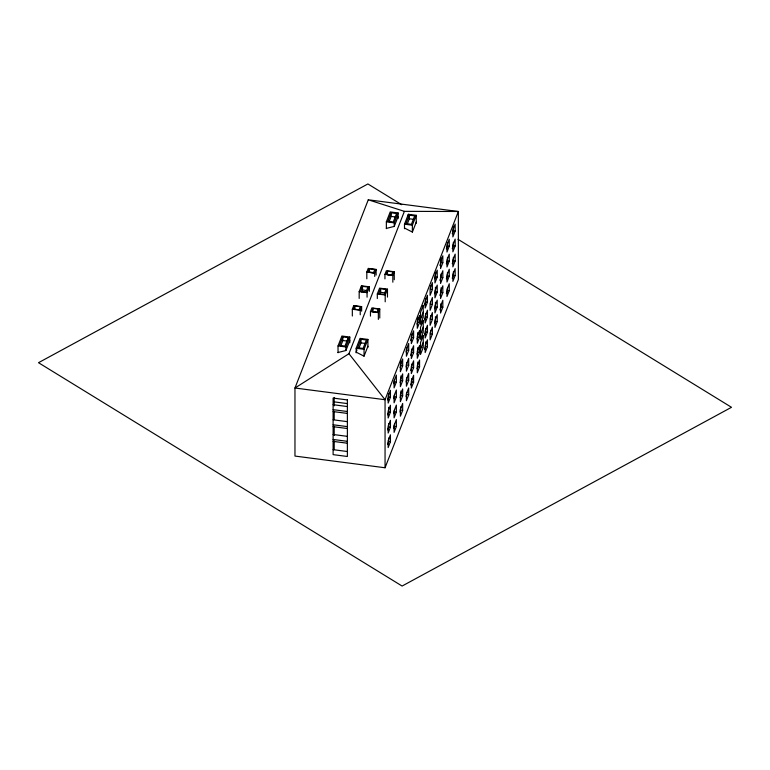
<?xml version="1.0" encoding="UTF-8"?>
<svg xmlns="http://www.w3.org/2000/svg" width="770" height="770" viewBox="0 0 770 770"><rect width="100%" height="100%" fill="white"/><g stroke="black" fill="none" stroke-linecap="round" stroke-linejoin="round"><path stroke-width="1.16" d="M368.272 199.796L294.968 388.022L294.968 456.071L385.058 467.765L458.362 279.529L458.362 211.49L368.272 199.796L404.385 211.355L458.362 211.49L385.058 399.717L385.058 467.765M338.03 352.747L338.03 345.932L341.89 336.028L349.782 337.048L349.782 342.727M352.333 316.027L352.333 309.213L353.738 305.584L361.631 306.614L361.631 311.157M359.176 298.433L359.176 291.628L361.457 285.786L369.35 286.806L369.35 291.349M366.818 278.817L366.818 272.003L368.233 268.383L376.116 269.404L376.116 275.083M386.357 228.642L386.357 221.827L390.217 211.923L398.109 212.953L398.109 218.632M342.852 336.904L339.551 345.374L344.96 346.077L348.252 337.606L342.852 336.904L342.852 340.523L340.792 345.817M354.883 306.008L353.68 309.107L359.08 309.81L360.283 306.71L354.883 306.008L354.883 309.627M362.535 286.363L360.591 291.358L365.991 292.061L367.935 287.066L362.535 286.363L362.535 289.982L361.756 291.984M369.369 268.807L368.166 271.906L373.565 272.609L374.778 269.51L369.369 268.807L369.369 272.426M391.179 212.809L387.887 221.269L393.287 221.972L396.589 213.502L391.179 212.809L391.179 216.418L389.119 221.712M345.923 350.36L345.923 346.952L349.782 337.048M360.225 314.776L360.225 310.233L361.631 306.614M367.069 297.191L367.069 292.648L369.35 286.806M374.711 276.44L374.711 273.032L376.116 269.404M394.25 226.255L394.25 222.857L398.109 212.953M349.782 340.61L345.923 350.514L338.03 352.506M398.109 216.514L394.25 226.409L386.357 228.401M348.945 353.709L385.058 399.717L294.968 388.022L348.945 353.709L404.385 211.355M356.154 352.824L356.154 348.281L360.014 338.377L367.906 339.406L367.906 347.357M370.457 316.104L370.457 311.561L371.872 307.942L379.764 308.963L379.764 318.048M377.31 298.519L377.31 293.976L379.581 288.134L387.474 289.154L387.474 297.105M384.942 278.904L384.942 274.361L386.357 270.742L394.25 271.762L394.25 279.712M404.491 228.728L404.491 224.185L408.341 214.281L416.233 215.302L416.233 223.252M360.976 339.262L357.684 347.722L363.084 348.425L366.385 339.965L360.976 339.262L360.976 342.881L358.916 348.165M373.007 308.366L371.804 311.465L377.204 312.168L378.417 309.068L373.007 308.366L373.007 311.985M380.659 288.721L378.715 293.717L384.124 294.419L386.068 289.424L380.659 288.721L380.659 292.34L379.88 294.333M387.503 271.165L386.29 274.255L391.699 274.957L392.902 271.858L387.503 271.165L387.503 274.775L391.824 275.342M409.313 215.157L406.011 223.627L411.411 224.33L414.712 215.86L409.313 215.157L409.313 218.776L407.243 224.07M357.02 349.936L356.154 352.14L364.046 356.183L367.906 346.279M364.046 356.125L364.046 349.311L367.906 339.406M378.349 319.406L378.349 312.591L379.764 308.963M385.202 301.811L385.202 294.997L387.474 289.154M392.835 282.195L392.835 275.381L394.25 271.762M412.374 232.02L412.374 225.206L416.233 215.302M416.233 222.174L412.374 232.078L404.491 228.035M387.512 399.909L388.658 396.974L388.658 393.528M393.817 383.72L394.587 379.466M400.111 367.56L400.872 365.606L400.872 361.014M406.146 352.073L406.906 347.819M410.689 340.407L411.825 337.481L411.825 334.036M417.022 324.141L417.783 322.187L417.783 317.596M424.52 304.882L425.666 301.946L425.666 298.5M434.684 278.788L435.445 276.834L435.445 272.243M439.901 265.39L441.046 262.454L441.046 257.863M446.34 248.874L447.476 245.938L447.476 242.492M452.231 233.734L453.366 230.808L453.366 226.216M420.507 319.213L423.231 312.197M390.438 397.204L388.157 403.066L388.157 396.175L390.438 390.313L390.438 397.204L388.658 396.974M396.367 381.997L394.086 387.859L394.086 380.967L396.367 375.106L396.367 381.997L394.587 381.766M402.662 365.837L400.381 371.698L400.381 364.807L402.662 358.945L402.662 365.837L400.872 365.606M408.687 350.35L406.406 356.212L406.406 349.32L408.687 343.458L408.687 350.35L406.906 350.119M413.615 337.712L411.324 343.574L411.324 336.683L413.615 330.821L413.615 337.712L411.825 337.481M419.563 322.418L417.282 328.28L417.282 321.398L419.563 315.527L419.563 322.418L417.783 322.187M427.446 302.177L425.165 308.038L425.165 301.157L427.446 295.285L427.446 302.177L425.666 301.946M432.384 289.501L430.103 295.362L430.103 288.481L432.384 282.619L432.384 289.501L430.603 289.27L430.603 285.824M437.225 277.065L434.944 282.927L434.944 276.035L437.225 270.174L437.225 277.065L435.445 276.834M442.827 262.686L440.546 268.547L440.546 261.656L442.827 255.794L442.827 262.686L441.046 262.454M449.257 246.169L446.975 252.031L446.975 245.139L449.257 239.278L449.257 246.169L447.476 245.938M455.157 231.038L452.875 236.9L452.875 230.009L455.157 224.147L455.157 231.038L453.366 230.808M387.512 414.838L388.658 411.902L388.658 407.311M393.817 398.648L394.587 394.394M400.111 382.488L400.872 380.534L400.872 375.943M406.146 367.001L406.906 362.747M410.689 355.336L411.825 352.41L411.825 348.964M417.022 339.07L417.783 337.116L417.783 332.525M424.52 319.81L425.666 316.874L425.666 313.428M434.684 293.717L435.445 291.763L435.445 287.172M439.901 280.319L441.046 277.383L441.046 273.937M446.34 263.802L447.476 260.866L447.476 257.421M452.231 248.662L453.366 245.736L453.366 242.29M420.507 334.247L423.231 327.24M390.438 412.133L388.157 417.994L388.157 411.113L390.438 405.241L390.438 412.133L388.658 411.902M396.367 396.925L394.086 402.787L394.086 395.896L396.367 390.034L396.367 396.925L394.587 396.694M402.662 380.765L400.381 386.627L400.381 379.735L402.662 373.873L402.662 380.765L400.872 380.534M408.687 365.278L406.406 371.14L406.406 364.248L408.687 358.387L408.687 365.278L406.906 365.047M413.615 352.641L411.324 358.502L411.324 351.611L413.615 345.749L413.615 352.641L411.825 352.41M419.563 337.347L417.282 343.208L417.282 336.326L419.563 330.455L419.563 337.347L417.783 337.116M427.446 317.105L425.165 322.967L425.165 316.085L427.446 310.214L427.446 317.105L425.666 316.874M432.384 304.429L430.103 310.291L430.103 303.409L432.384 297.547L432.384 304.429L430.603 304.198L430.603 301.907M437.225 291.994L434.944 297.855L434.944 290.964L437.225 285.102L437.225 291.994L435.445 291.763M442.827 277.614L440.546 283.476L440.546 276.584L442.827 270.722L442.827 277.614L441.046 277.383M449.257 261.097L446.975 266.959L446.975 260.067L449.257 254.206L449.257 261.097L447.476 260.866M455.157 245.967L452.875 251.828L452.875 244.937L455.157 239.075L455.157 245.967L453.366 245.736M387.512 429.881L388.658 426.946L388.658 423.5M393.817 413.692L394.587 409.438M400.111 397.532L400.872 395.578L400.872 390.987M406.146 382.045L406.906 377.791M410.689 370.38L411.825 367.454L411.825 364.008M417.022 354.113L417.783 352.159L417.783 347.568M424.52 334.854L425.666 331.918L425.666 328.472M434.684 308.76L435.445 306.806L435.445 302.215M439.901 295.362L441.046 292.427L441.046 287.836M446.34 278.846L447.476 275.91L447.476 272.464M452.231 263.706L453.366 260.78L453.366 257.334M420.507 349.407L423.231 342.4M390.438 427.177L388.157 433.038L388.157 426.147L390.438 420.285L390.438 427.177L388.658 426.946M396.367 411.969L394.086 417.831L394.086 410.939L396.367 405.078L396.367 411.969L394.587 411.738M402.662 395.809L400.381 401.671L400.381 394.779L402.662 388.917L402.662 395.809L400.872 395.578M408.687 380.322L406.406 386.184L406.406 379.292L408.687 373.431L408.687 380.322L406.906 380.091M413.615 367.685L411.324 373.546L411.324 366.655L413.615 360.793L413.615 367.685L411.825 367.454M419.563 352.391L417.282 358.252L417.282 351.37L419.563 345.499L419.563 352.391L417.783 352.159M427.446 332.149L425.165 338.011L425.165 331.129L427.446 325.258L427.446 332.149L425.666 331.918M432.384 319.473L430.103 325.335L430.103 318.453L432.384 312.591L432.384 319.473L430.603 319.242L430.603 315.796M437.225 307.038L434.944 312.899L434.944 306.008L437.225 300.146L437.225 307.038L435.445 306.806M442.827 292.658L440.546 298.519L440.546 291.628L442.827 285.766L442.827 292.658L441.046 292.427M449.257 276.141L446.975 282.003L446.975 275.111L449.257 269.25L449.257 276.141L447.476 275.91M455.157 261.011L452.875 266.872L452.875 259.981L455.157 254.119L455.157 261.011L453.366 260.78M387.512 444.406L388.658 441.47L388.658 438.034M393.817 428.216L394.587 423.972M400.111 412.056L400.872 406.656M406.146 396.569L406.906 392.315M410.689 384.913L411.825 381.978L411.825 378.532M417.022 368.647L417.783 366.693L417.783 362.092M424.52 349.378L425.666 346.452L425.666 341.851M434.684 323.284L435.445 321.331L435.445 316.739M439.901 309.887L441.046 306.951L441.046 303.505M446.34 293.37L447.476 290.434L447.476 288.144M452.231 278.239L453.366 275.304L453.366 271.858M390.438 441.711L388.157 447.572L388.157 440.681L390.438 434.819L390.438 441.711L388.658 441.47M396.367 426.493L394.086 432.355L394.086 425.464L396.367 419.602L396.367 426.493L394.587 426.262M402.662 410.333L400.381 416.195L400.381 409.303L402.662 403.442L402.662 410.333L400.872 410.102M408.687 394.846L406.406 400.708L406.406 393.817L408.687 387.955L408.687 394.846L406.906 394.615M413.615 382.209L411.324 388.07L411.324 381.179L413.615 375.317L413.615 382.209L411.825 381.978M419.563 366.924L417.282 372.786L417.282 365.894L419.563 360.033L419.563 366.924L417.783 366.693M427.446 346.683L425.165 352.544L425.165 345.653L427.446 339.791L427.446 346.683L425.666 346.452M432.384 334.007L430.103 339.868L430.103 332.977L432.384 327.115L432.384 334.007L430.603 333.776L430.603 330.33M437.225 321.562L434.944 327.423L434.944 320.541L437.225 314.68L437.225 321.562L435.445 321.331M442.827 307.182L440.546 313.053L440.546 306.162L442.827 300.3L442.827 307.182L441.046 306.951M449.257 290.665L446.975 296.527L446.975 289.645L449.257 283.774L449.257 290.665L447.476 290.434M455.157 275.535L452.875 281.397L452.875 274.505L455.157 268.643L455.157 275.535L453.366 275.304M391.179 216.418L395.501 216.986M409.313 218.776L413.634 219.334M386.357 221.827L394.25 222.857M404.491 224.185L412.374 225.206M366.818 272.003L374.711 273.032M384.942 274.361L392.835 275.381M370.447 272.57L373.691 272.984M362.535 289.982L366.857 290.54M380.659 292.34L384.981 292.898M359.176 291.628L367.069 292.648M377.31 293.976L385.202 294.997M419.785 316.807L422.085 317.105M352.333 309.213L360.225 310.233M370.457 311.561L378.349 312.591M419.785 331.851L422.085 332.149M419.785 347.01L422.085 347.308M342.852 340.523L347.174 341.081M360.976 342.881L365.298 343.439M338.03 345.932L345.923 346.952M356.154 348.281L364.046 349.311M334.199 401.882L347.28 403.576M333.112 404.693L347.376 406.55M333.112 409.669L347.376 411.517M333.112 411.575L347.376 413.423M333.112 419.794L347.376 421.652M333.112 424.771L347.376 426.619M333.112 426.676L347.376 428.524M333.112 434.492L347.376 436.349M333.112 439.468L347.376 441.325M333.112 441.374L347.376 443.222M333.112 449.661L347.376 451.518M401.699 204.714L367.896 183.953L38.5 362.699L402.104 586.047L731.5 407.301L458.034 239.316M408.341 214.281L408.341 216.553M396.589 213.502L396.589 215.311M392.902 271.858L392.902 273.668M386.068 289.424L386.068 291.233M378.417 309.068L378.417 311.783M361.457 285.786L361.457 288.047M353.738 305.584L353.738 307.856M348.252 337.606L348.252 339.416M334.199 397.474L334.199 405.857M334.199 411.161L334.199 419.554M334.199 426.185L334.199 435.493M334.199 440.767L334.199 449.613M423.231 305.363L420.507 312.379L420.507 324.266L423.231 317.25L423.231 305.363M423.231 320.407L420.507 327.423L420.507 339.31L423.231 332.293L423.231 320.407M423.231 335.566L420.507 342.583L420.507 354.46L423.231 347.453L423.231 335.566M347.376 399.928L333.112 398.08L333.112 454.637L347.376 456.485L347.376 399.928"/></g></svg>
